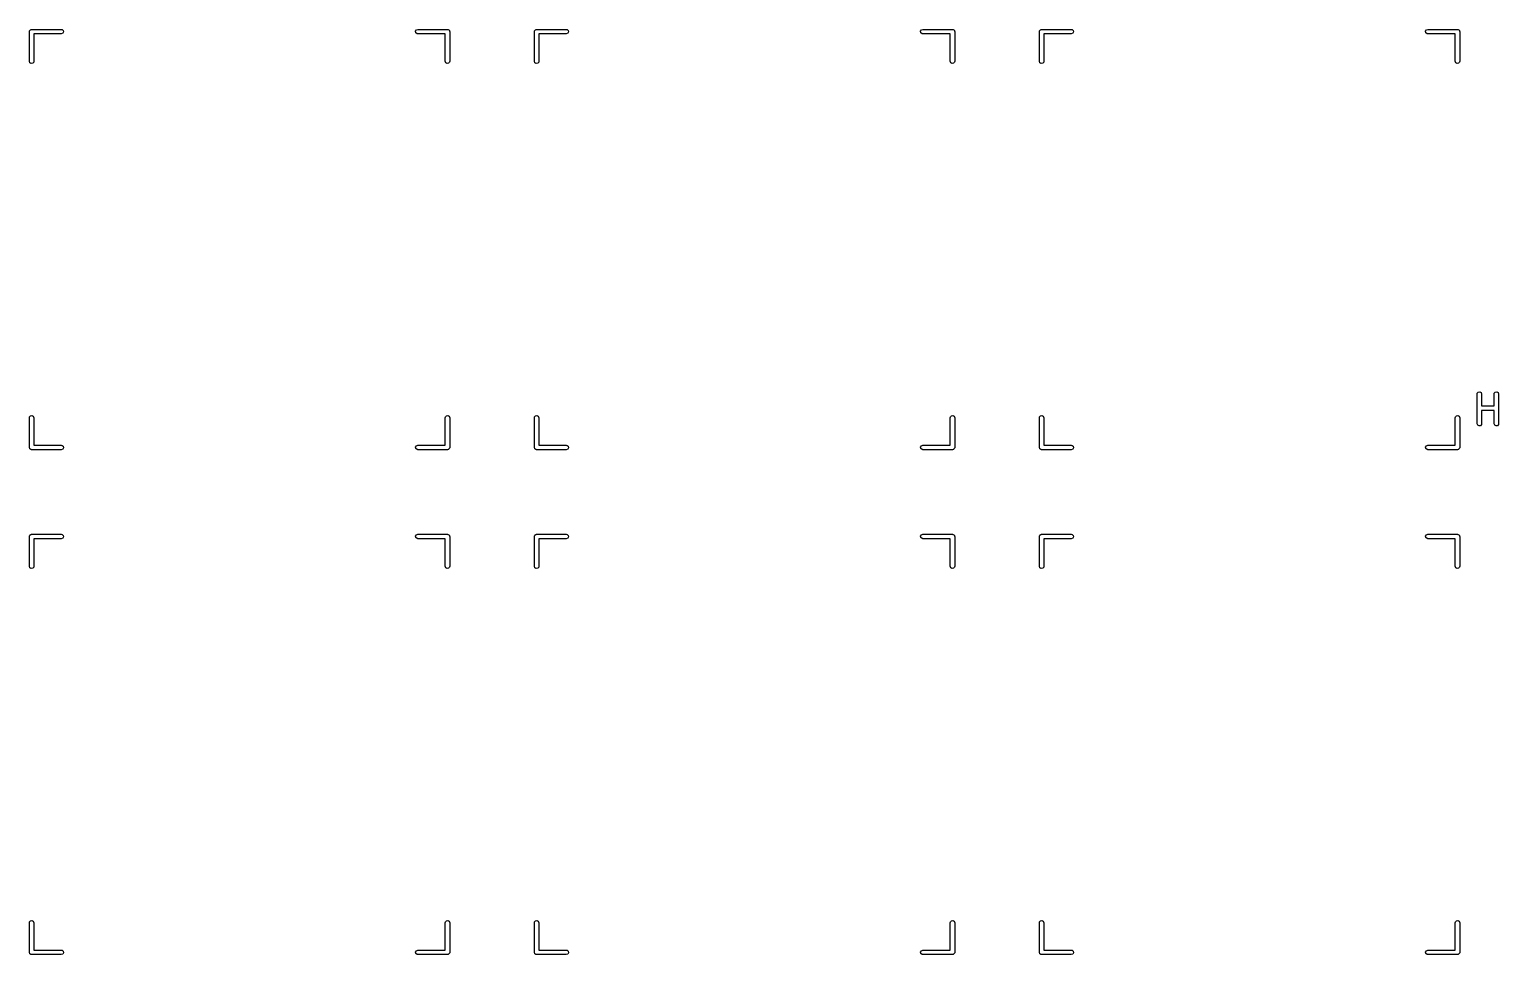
# Model space of a CAD drawing. Extents: x 2.98 to 10.9, y -3.21 to -0.64.
# Drawn here: x 7 to 8.947, y -1.868 to -0.642 of the extents above; entities that cross this region are included whole.
import ezdxf

# ---------------------------------------------------------------- set-up
doc = ezdxf.new("R2010")
doc.units = 0
doc.header["$MEASUREMENT"] = 0
doc.layers.add('BLACK', color=7, linetype='CONTINUOUS')

msp = doc.modelspace()

# ---------------------------------------------------------------- linework, layer by layer
at = {"layer": 'BLACK', "linetype": 'CONTINUOUS'}
for p, q in [((7.00067, -0.643087), (7.00105, -0.642423)), ((7.00105, -0.642423), (7.0013, -0.642332)), ((7.0013, -0.642332), (7.00147, -0.642127)), ((7.00147, -0.642127), (7.00223, -0.641994)), ((7.00223, -0.641994), (7.00295, -0.641732)), ((7.00295, -0.641732), (7.04232, -0.641732)), ((7.04232, -0.641732), (7.04333, -0.64191)), ((7.04333, -0.64191), (7.04488, -0.643208)), ((7.51185, -0.644172), (7.51286, -0.642423)), ((7.51286, -0.642423), (7.51476, -0.641732)), ((7.51476, -0.641732), (7.55413, -0.641732)), ((7.55413, -0.641732), (7.55451, -0.641799)), ((7.55451, -0.641799), (7.55464, -0.641777)), ((7.55464, -0.641777), (7.55476, -0.641842)), ((7.55476, -0.641842), (7.55514, -0.64191)), ((7.55514, -0.64191), (7.55573, -0.642403)), ((7.55573, -0.642403), (7.55639, -0.642787)), ((7.66996, -0.643087), (7.67034, -0.642423)), ((7.67034, -0.642423), (7.67059, -0.642332)), ((7.67059, -0.642332), (7.67076, -0.642127)), ((7.67076, -0.642127), (7.67152, -0.641994)), ((7.67152, -0.641994), (7.67224, -0.641732)), ((7.67224, -0.641732), (7.71161, -0.641732)), ((7.71161, -0.641732), (7.71262, -0.64191)), ((7.71262, -0.64191), (7.71417, -0.643208)), ((8.18114, -0.644172), (8.18215, -0.642423)), ((8.18215, -0.642423), (8.18405, -0.641732)), ((8.18405, -0.641732), (8.22342, -0.641732)), ((8.22342, -0.641732), (8.22381, -0.641799)), ((8.22381, -0.641799), (8.22393, -0.641777)), ((8.22393, -0.641777), (8.22405, -0.641842)), ((8.22405, -0.641842), (8.22443, -0.64191)), ((8.22443, -0.64191), (8.22502, -0.642403)), ((8.22502, -0.642403), (8.22568, -0.642787)), ((8.33925, -0.643087), (8.33963, -0.642423)), ((8.33963, -0.642423), (8.33988, -0.642332)), ((8.33988, -0.642332), (8.34005, -0.642127)), ((8.34005, -0.642127), (8.34081, -0.641994)), ((8.34081, -0.641994), (8.34153, -0.641732)), ((8.34153, -0.641732), (8.3809, -0.641732)), ((8.3809, -0.641732), (8.38191, -0.64191)), ((8.38191, -0.64191), (8.38346, -0.643208)), ((8.85043, -0.644172), (8.85144, -0.642423)), ((8.85144, -0.642423), (8.85334, -0.641732)), ((8.85334, -0.641732), (8.89271, -0.641732)), ((8.89271, -0.641732), (8.8931, -0.641799)), ((8.8931, -0.641799), (8.89323, -0.641777)), ((8.89323, -0.641777), (8.89334, -0.641842)), ((8.89334, -0.641842), (8.89372, -0.64191)), ((8.89372, -0.64191), (8.89431, -0.642403)), ((8.89431, -0.642403), (8.89497, -0.642787)), ((7, -0.644685), (7.00006, -0.644301)), ((7, -0.684055), (7, -0.644685)), ((7.00004, -0.644172), (7.00011, -0.644058)), ((7.00006, -0.644301), (7.00004, -0.644172)), ((7.00011, -0.644058), (7.00017, -0.643675)), ((7.00017, -0.643675), (7.00067, -0.643087)), ((7.04232, -0.647637), (7.0059, -0.647637)), ((7.0059, -0.647637), (7.0059, -0.684055)), ((7.04422, -0.646947), (7.04232, -0.647637)), ((7.04523, -0.645197), (7.04422, -0.646947)), ((7.04488, -0.643208), (7.04523, -0.645197)), ((7.5122, -0.646161), (7.51185, -0.644172)), ((7.51375, -0.647459), (7.5122, -0.646161)), ((7.51476, -0.647637), (7.51375, -0.647459)), ((7.55118, -0.647637), (7.51476, -0.647637)), ((7.55118, -0.684055), (7.55118, -0.647637)), ((7.55639, -0.642787), (7.55648, -0.643037)), ((7.55648, -0.643037), (7.55669, -0.643208)), ((7.55669, -0.643208), (7.55682, -0.643964)), ((7.55682, -0.643964), (7.55708, -0.644685)), ((7.55708, -0.644685), (7.55708, -0.684055)), ((7.66929, -0.644685), (7.66936, -0.644301)), ((7.66929, -0.684055), (7.66929, -0.644685)), ((7.66933, -0.644172), (7.6694, -0.644058)), ((7.66936, -0.644301), (7.66933, -0.644172)), ((7.6694, -0.644058), (7.66947, -0.643675)), ((7.66947, -0.643675), (7.66996, -0.643087)), ((7.71161, -0.647637), (7.67519, -0.647637)), ((7.67519, -0.647637), (7.67519, -0.684055)), ((7.71351, -0.646947), (7.71161, -0.647637)), ((7.71452, -0.645197), (7.71351, -0.646947)), ((7.71417, -0.643208), (7.71452, -0.645197)), ((8.18149, -0.646161), (8.18114, -0.644172)), ((8.18304, -0.647459), (8.18149, -0.646161)), ((8.18405, -0.647637), (8.18304, -0.647459)), ((8.22047, -0.647637), (8.18405, -0.647637)), ((8.22047, -0.684055), (8.22047, -0.647637)), ((8.22568, -0.642787), (8.22577, -0.643037)), ((8.22577, -0.643037), (8.22598, -0.643208)), ((8.22598, -0.643208), (8.22611, -0.643964)), ((8.22611, -0.643964), (8.22637, -0.644685)), ((8.22637, -0.644685), (8.22637, -0.684055)), ((8.33858, -0.644685), (8.33865, -0.644301)), ((8.33858, -0.684055), (8.33858, -0.644685)), ((8.33862, -0.644172), (8.33869, -0.644058)), ((8.33865, -0.644301), (8.33862, -0.644172)), ((8.33869, -0.644058), (8.33876, -0.643675)), ((8.33876, -0.643675), (8.33925, -0.643087)), ((8.3809, -0.647637), (8.34448, -0.647637)), ((8.34448, -0.647637), (8.34448, -0.684055)), ((8.3828, -0.646947), (8.3809, -0.647637)), ((8.38381, -0.645197), (8.3828, -0.646947)), ((8.38346, -0.643208), (8.38381, -0.645197)), ((8.85079, -0.646161), (8.85043, -0.644172)), ((8.85233, -0.647459), (8.85079, -0.646161)), ((8.85334, -0.647637), (8.85233, -0.647459)), ((8.88976, -0.647637), (8.85334, -0.647637)), ((8.88976, -0.684055), (8.88976, -0.647637)), ((8.89497, -0.642787), (8.89507, -0.643037)), ((8.89507, -0.643037), (8.89527, -0.643208)), ((8.89527, -0.643208), (8.8954, -0.643964)), ((8.8954, -0.643964), (8.89567, -0.644685)), ((8.89567, -0.644685), (8.89567, -0.684055)), ((7.00069, -0.685953), (7, -0.684055)), ((7.00244, -0.686963), (7.00069, -0.685953)), ((7.00443, -0.686612), (7.00244, -0.686963)), ((7.00572, -0.685065), (7.00443, -0.686612)), ((7.0059, -0.684055), (7.00572, -0.685065)), ((7.55187, -0.685953), (7.55118, -0.684055)), ((7.55362, -0.686963), (7.55187, -0.685953)), ((7.55561, -0.686612), (7.55362, -0.686963)), ((7.55691, -0.685065), (7.55561, -0.686612)), ((7.55708, -0.684055), (7.55691, -0.685065)), ((7.66998, -0.685953), (7.66929, -0.684055)), ((7.67173, -0.686963), (7.66998, -0.685953)), ((7.67372, -0.686612), (7.67173, -0.686963)), ((7.67502, -0.685065), (7.67372, -0.686612)), ((7.67519, -0.684055), (7.67502, -0.685065)), ((8.22116, -0.685953), (8.22047, -0.684055)), ((8.22291, -0.686963), (8.22116, -0.685953)), ((8.2249, -0.686612), (8.22291, -0.686963)), ((8.2262, -0.685065), (8.2249, -0.686612)), ((8.22637, -0.684055), (8.2262, -0.685065)), ((8.33927, -0.685953), (8.33858, -0.684055)), ((8.34102, -0.686963), (8.33927, -0.685953)), ((8.34301, -0.686612), (8.34102, -0.686963)), ((8.34431, -0.685065), (8.34301, -0.686612)), ((8.34448, -0.684055), (8.34431, -0.685065)), ((8.89045, -0.685953), (8.88976, -0.684055)), ((8.8922, -0.686963), (8.89045, -0.685953)), ((8.89419, -0.686612), (8.8922, -0.686963)), ((8.89549, -0.685065), (8.89419, -0.686612)), ((8.89567, -0.684055), (8.89549, -0.685065)), ((8.91882, -1.12509), (8.919, -1.12408)), ((8.91882, -1.16446), (8.91882, -1.12509)), ((8.919, -1.12408), (8.92029, -1.12254)), ((8.92029, -1.12254), (8.92228, -1.12219)), ((8.92228, -1.12219), (8.92403, -1.1232)), ((8.92403, -1.1232), (8.92472, -1.12509)), ((8.92472, -1.12509), (8.92472, -1.14089)), ((8.94132, -1.12509), (8.94149, -1.12408)), ((8.94132, -1.14089), (8.94132, -1.12509)), ((8.94149, -1.12408), (8.94279, -1.12254)), ((8.94279, -1.12254), (8.94478, -1.12219)), ((8.94478, -1.12219), (8.94653, -1.1232)), ((8.94653, -1.1232), (8.94722, -1.12509)), ((8.94722, -1.12509), (8.94722, -1.16446)), ((8.92472, -1.14089), (8.94132, -1.14089)), ((8.94132, -1.14679), (8.92472, -1.14679)), ((8.92472, -1.14679), (8.92472, -1.16446)), ((8.94132, -1.16446), (8.94132, -1.14679)), ((7, -1.1565), (7.00017, -1.15549)), ((7, -1.19587), (7, -1.1565)), ((7.00017, -1.15549), (7.00147, -1.15394)), ((7.00147, -1.15394), (7.00346, -1.15359)), ((7.00346, -1.15359), (7.00521, -1.1546)), ((7.00521, -1.1546), (7.0059, -1.1565)), ((7.0059, -1.1565), (7.0059, -1.19291)), ((7.55118, -1.1565), (7.55136, -1.15549)), ((7.55118, -1.19291), (7.55118, -1.1565)), ((7.55136, -1.15549), (7.55265, -1.15394)), ((7.55265, -1.15394), (7.55464, -1.15359)), ((7.55464, -1.15359), (7.55639, -1.1546)), ((7.55639, -1.1546), (7.55708, -1.1565)), ((7.55708, -1.1565), (7.55708, -1.19587)), ((7.66929, -1.1565), (7.66947, -1.15549)), ((7.66929, -1.19587), (7.66929, -1.1565)), ((7.66947, -1.15549), (7.67076, -1.15394)), ((7.67076, -1.15394), (7.67275, -1.15359)), ((7.67275, -1.15359), (7.6745, -1.1546)), ((7.6745, -1.1546), (7.67519, -1.1565)), ((7.67519, -1.1565), (7.67519, -1.19291)), ((8.22047, -1.1565), (8.22065, -1.15549)), ((8.22047, -1.19291), (8.22047, -1.1565)), ((8.22065, -1.15549), (8.22195, -1.15394)), ((8.22195, -1.15394), (8.22393, -1.15359)), ((8.22393, -1.15359), (8.22568, -1.1546)), ((8.22568, -1.1546), (8.22637, -1.1565)), ((8.22637, -1.1565), (8.22637, -1.19587)), ((8.33858, -1.1565), (8.33876, -1.15549)), ((8.33858, -1.19587), (8.33858, -1.1565)), ((8.33876, -1.15549), (8.34005, -1.15394)), ((8.34005, -1.15394), (8.34204, -1.15359)), ((8.34204, -1.15359), (8.34379, -1.1546)), ((8.34379, -1.1546), (8.34448, -1.1565)), ((8.34448, -1.1565), (8.34448, -1.19291)), ((8.88976, -1.1565), (8.88994, -1.15549)), ((8.88976, -1.19291), (8.88976, -1.1565)), ((8.88994, -1.15549), (8.89124, -1.15394)), ((8.89124, -1.15394), (8.89323, -1.15359)), ((8.89323, -1.15359), (8.89497, -1.1546)), ((8.89497, -1.1546), (8.89567, -1.1565)), ((8.89567, -1.1565), (8.89567, -1.19587)), ((8.91951, -1.16636), (8.91882, -1.16446)), ((8.92126, -1.16737), (8.91951, -1.16636)), ((8.92325, -1.16702), (8.92126, -1.16737)), ((8.92455, -1.16547), (8.92325, -1.16702)), ((8.92472, -1.16446), (8.92455, -1.16547)), ((8.94201, -1.16636), (8.94132, -1.16446)), ((8.94376, -1.16737), (8.94201, -1.16636)), ((8.94574, -1.16702), (8.94376, -1.16737)), ((8.94704, -1.16547), (8.94574, -1.16702)), ((8.94722, -1.16446), (8.94704, -1.16547)), ((7.00026, -1.19659), (7, -1.19587)), ((7.00039, -1.19734), (7.00026, -1.19659)), ((7.0006, -1.19751), (7.00039, -1.19734)), ((7.00069, -1.19776), (7.0006, -1.19751)), ((7.00135, -1.19815), (7.00069, -1.19776)), ((7.00194, -1.19864), (7.00135, -1.19815)), ((7.00232, -1.19871), (7.00194, -1.19864)), ((7.00244, -1.19877), (7.00232, -1.19871)), ((7.00257, -1.19875), (7.00244, -1.19877)), ((7.00295, -1.19882), (7.00257, -1.19875)), ((7.04232, -1.19882), (7.00295, -1.19882)), ((7.0059, -1.19291), (7.04232, -1.19291)), ((7.04232, -1.19291), (7.04333, -1.19309)), ((7.04422, -1.19813), (7.04232, -1.19882)), ((7.04333, -1.19309), (7.04488, -1.19439)), ((7.04523, -1.19638), (7.04422, -1.19813)), ((7.04488, -1.19439), (7.04523, -1.19638)), ((7.51185, -1.19535), (7.51286, -1.1936)), ((7.5122, -1.19734), (7.51185, -1.19535)), ((7.51375, -1.19864), (7.5122, -1.19734)), ((7.51286, -1.1936), (7.51476, -1.19291)), ((7.51476, -1.19882), (7.51375, -1.19864)), ((7.51476, -1.19291), (7.55118, -1.19291)), ((7.55413, -1.19882), (7.51476, -1.19882)), ((7.55485, -1.19856), (7.55413, -1.19882)), ((7.55561, -1.19842), (7.55485, -1.19856)), ((7.55578, -1.19822), (7.55561, -1.19842)), ((7.55603, -1.19813), (7.55578, -1.19822)), ((7.55641, -1.19746), (7.55603, -1.19813)), ((7.55691, -1.19688), (7.55641, -1.19746)), ((7.55697, -1.19649), (7.55691, -1.19688)), ((7.55704, -1.19638), (7.55697, -1.19649)), ((7.55708, -1.19587), (7.55702, -1.19625)), ((7.55702, -1.19625), (7.55704, -1.19638)), ((7.66955, -1.19659), (7.66929, -1.19587)), ((7.66968, -1.19734), (7.66955, -1.19659)), ((7.66989, -1.19751), (7.66968, -1.19734)), ((7.66998, -1.19776), (7.66989, -1.19751)), ((7.67064, -1.19815), (7.66998, -1.19776)), ((7.67123, -1.19864), (7.67064, -1.19815)), ((7.67161, -1.19871), (7.67123, -1.19864)), ((7.67173, -1.19877), (7.67161, -1.19871)), ((7.67186, -1.19875), (7.67173, -1.19877)), ((7.67224, -1.19882), (7.67186, -1.19875)), ((7.71161, -1.19882), (7.67224, -1.19882)), ((7.67519, -1.19291), (7.71161, -1.19291)), ((7.71161, -1.19291), (7.71262, -1.19309)), ((7.71351, -1.19813), (7.71161, -1.19882)), ((7.71262, -1.19309), (7.71417, -1.19439)), ((7.71452, -1.19638), (7.71351, -1.19813)), ((7.71417, -1.19439), (7.71452, -1.19638)), ((8.18114, -1.19535), (8.18215, -1.1936)), ((8.18149, -1.19734), (8.18114, -1.19535)), ((8.18304, -1.19864), (8.18149, -1.19734)), ((8.18215, -1.1936), (8.18405, -1.19291)), ((8.18405, -1.19882), (8.18304, -1.19864)), ((8.18405, -1.19291), (8.22047, -1.19291)), ((8.22342, -1.19882), (8.18405, -1.19882)), ((8.22414, -1.19856), (8.22342, -1.19882)), ((8.2249, -1.19842), (8.22414, -1.19856)), ((8.22507, -1.19822), (8.2249, -1.19842)), ((8.22532, -1.19813), (8.22507, -1.19822)), ((8.2257, -1.19746), (8.22532, -1.19813)), ((8.2262, -1.19688), (8.2257, -1.19746)), ((8.22626, -1.19649), (8.2262, -1.19688)), ((8.22633, -1.19638), (8.22626, -1.19649)), ((8.22637, -1.19587), (8.22631, -1.19625)), ((8.22631, -1.19625), (8.22633, -1.19638)), ((8.33884, -1.19659), (8.33858, -1.19587)), ((8.33897, -1.19734), (8.33884, -1.19659)), ((8.33918, -1.19751), (8.33897, -1.19734)), ((8.33927, -1.19776), (8.33918, -1.19751)), ((8.33993, -1.19815), (8.33927, -1.19776)), ((8.34052, -1.19864), (8.33993, -1.19815)), ((8.3409, -1.19871), (8.34052, -1.19864)), ((8.34102, -1.19877), (8.3409, -1.19871)), ((8.34115, -1.19875), (8.34102, -1.19877)), ((8.34153, -1.19882), (8.34115, -1.19875)), ((8.3809, -1.19882), (8.34153, -1.19882)), ((8.34448, -1.19291), (8.3809, -1.19291)), ((8.3809, -1.19291), (8.38191, -1.19309)), ((8.3828, -1.19813), (8.3809, -1.19882)), ((8.38191, -1.19309), (8.38346, -1.19439)), ((8.38381, -1.19638), (8.3828, -1.19813)), ((8.38346, -1.19439), (8.38381, -1.19638)), ((8.85043, -1.19535), (8.85144, -1.1936)), ((8.85079, -1.19734), (8.85043, -1.19535)), ((8.85233, -1.19864), (8.85079, -1.19734)), ((8.85144, -1.1936), (8.85334, -1.19291)), ((8.85334, -1.19882), (8.85233, -1.19864)), ((8.85334, -1.19291), (8.88976, -1.19291)), ((8.89271, -1.19882), (8.85334, -1.19882)), ((8.89343, -1.19856), (8.89271, -1.19882)), ((8.89419, -1.19842), (8.89343, -1.19856)), ((8.89436, -1.19822), (8.89419, -1.19842)), ((8.89461, -1.19813), (8.89436, -1.19822)), ((8.89499, -1.19746), (8.89461, -1.19813)), ((8.89549, -1.19688), (8.89499, -1.19746)), ((8.89555, -1.19649), (8.89549, -1.19688)), ((8.89562, -1.19638), (8.89555, -1.19649)), ((8.89567, -1.19587), (8.8956, -1.19625)), ((8.8956, -1.19625), (8.89562, -1.19638)), ((7, -1.31398), (7.00006, -1.31359)), ((7, -1.35335), (7, -1.31398)), ((7.00004, -1.31346), (7.00011, -1.31335)), ((7.00006, -1.31359), (7.00004, -1.31346)), ((7.00011, -1.31335), (7.00017, -1.31297)), ((7.00017, -1.31297), (7.00067, -1.31238)), ((7.00067, -1.31238), (7.00105, -1.31171)), ((7.00105, -1.31171), (7.0013, -1.31162)), ((7.0013, -1.31162), (7.00147, -1.31142)), ((7.00147, -1.31142), (7.00223, -1.31129)), ((7.00223, -1.31129), (7.00295, -1.31102)), ((7.00295, -1.31102), (7.04232, -1.31102)), ((7.04232, -1.31693), (7.0059, -1.31693)), ((7.0059, -1.31693), (7.0059, -1.35335)), ((7.04232, -1.31102), (7.04333, -1.3112)), ((7.04422, -1.31624), (7.04232, -1.31693)), ((7.04333, -1.3112), (7.04488, -1.3125)), ((7.04523, -1.31449), (7.04422, -1.31624)), ((7.04488, -1.3125), (7.04523, -1.31449)), ((7.51185, -1.31346), (7.51286, -1.31171)), ((7.5122, -1.31545), (7.51185, -1.31346)), ((7.51375, -1.31675), (7.5122, -1.31545)), ((7.51286, -1.31171), (7.51476, -1.31102)), ((7.51476, -1.31693), (7.51375, -1.31675)), ((7.51476, -1.31102), (7.55413, -1.31102)), ((7.55118, -1.31693), (7.51476, -1.31693)), ((7.55118, -1.35335), (7.55118, -1.31693)), ((7.55413, -1.31102), (7.55451, -1.31109)), ((7.55451, -1.31109), (7.55464, -1.31107)), ((7.55464, -1.31107), (7.55476, -1.31113)), ((7.55476, -1.31113), (7.55514, -1.3112)), ((7.55514, -1.3112), (7.55573, -1.31169)), ((7.55573, -1.31169), (7.55639, -1.31208)), ((7.55639, -1.31208), (7.55648, -1.31233)), ((7.55648, -1.31233), (7.55669, -1.3125)), ((7.55669, -1.3125), (7.55682, -1.31325)), ((7.55682, -1.31325), (7.55708, -1.31398)), ((7.55708, -1.31398), (7.55708, -1.35335)), ((7.66929, -1.31398), (7.66936, -1.31359)), ((7.66929, -1.35335), (7.66929, -1.31398)), ((7.66933, -1.31346), (7.6694, -1.31335)), ((7.66936, -1.31359), (7.66933, -1.31346)), ((7.6694, -1.31335), (7.66947, -1.31297)), ((7.66947, -1.31297), (7.66996, -1.31238)), ((7.66996, -1.31238), (7.67034, -1.31171)), ((7.67034, -1.31171), (7.67059, -1.31162)), ((7.67059, -1.31162), (7.67076, -1.31142)), ((7.67076, -1.31142), (7.67152, -1.31129)), ((7.67152, -1.31129), (7.67224, -1.31102)), ((7.67224, -1.31102), (7.71161, -1.31102)), ((7.71161, -1.31693), (7.67519, -1.31693)), ((7.67519, -1.31693), (7.67519, -1.35335)), ((7.71161, -1.31102), (7.71262, -1.3112)), ((7.71351, -1.31624), (7.71161, -1.31693)), ((7.71262, -1.3112), (7.71417, -1.3125)), ((7.71452, -1.31449), (7.71351, -1.31624)), ((7.71417, -1.3125), (7.71452, -1.31449)), ((8.18114, -1.31346), (8.18215, -1.31171)), ((8.18149, -1.31545), (8.18114, -1.31346)), ((8.18304, -1.31675), (8.18149, -1.31545)), ((8.18215, -1.31171), (8.18405, -1.31102)), ((8.18405, -1.31693), (8.18304, -1.31675)), ((8.18405, -1.31102), (8.22342, -1.31102)), ((8.22047, -1.31693), (8.18405, -1.31693)), ((8.22047, -1.35335), (8.22047, -1.31693)), ((8.22342, -1.31102), (8.22381, -1.31109)), ((8.22381, -1.31109), (8.22393, -1.31107)), ((8.22393, -1.31107), (8.22405, -1.31113)), ((8.22405, -1.31113), (8.22443, -1.3112)), ((8.22443, -1.3112), (8.22502, -1.31169)), ((8.22502, -1.31169), (8.22568, -1.31208)), ((8.22568, -1.31208), (8.22577, -1.31233)), ((8.22577, -1.31233), (8.22598, -1.3125)), ((8.22598, -1.3125), (8.22611, -1.31325)), ((8.22611, -1.31325), (8.22637, -1.31398)), ((8.22637, -1.31398), (8.22637, -1.35335)), ((8.33858, -1.31398), (8.33865, -1.31359)), ((8.33858, -1.35335), (8.33858, -1.31398)), ((8.33862, -1.31346), (8.33869, -1.31335)), ((8.33865, -1.31359), (8.33862, -1.31346)), ((8.33869, -1.31335), (8.33876, -1.31297)), ((8.33876, -1.31297), (8.33925, -1.31238)), ((8.33925, -1.31238), (8.33963, -1.31171)), ((8.33963, -1.31171), (8.33988, -1.31162)), ((8.33988, -1.31162), (8.34005, -1.31142)), ((8.34005, -1.31142), (8.34081, -1.31129)), ((8.34081, -1.31129), (8.34153, -1.31102)), ((8.34153, -1.31102), (8.3809, -1.31102)), ((8.3809, -1.31693), (8.34448, -1.31693)), ((8.34448, -1.31693), (8.34448, -1.35335)), ((8.3809, -1.31102), (8.38191, -1.3112)), ((8.3828, -1.31624), (8.3809, -1.31693)), ((8.38191, -1.3112), (8.38346, -1.3125)), ((8.38381, -1.31449), (8.3828, -1.31624)), ((8.38346, -1.3125), (8.38381, -1.31449)), ((8.85043, -1.31346), (8.85144, -1.31171)), ((8.85079, -1.31545), (8.85043, -1.31346)), ((8.85233, -1.31675), (8.85079, -1.31545)), ((8.85144, -1.31171), (8.85334, -1.31102)), ((8.85334, -1.31693), (8.85233, -1.31675)), ((8.85334, -1.31102), (8.89271, -1.31102)), ((8.88976, -1.31693), (8.85334, -1.31693)), ((8.88976, -1.35335), (8.88976, -1.31693)), ((8.89271, -1.31102), (8.8931, -1.31109)), ((8.8931, -1.31109), (8.89323, -1.31107)), ((8.89323, -1.31107), (8.89334, -1.31113)), ((8.89334, -1.31113), (8.89372, -1.3112)), ((8.89372, -1.3112), (8.89431, -1.31169)), ((8.89431, -1.31169), (8.89497, -1.31208)), ((8.89497, -1.31208), (8.89507, -1.31233)), ((8.89507, -1.31233), (8.89527, -1.3125)), ((8.89527, -1.3125), (8.8954, -1.31325)), ((8.8954, -1.31325), (8.89567, -1.31398)), ((8.89567, -1.31398), (8.89567, -1.35335)), ((7.00069, -1.35524), (7, -1.35335)), ((7.00244, -1.35625), (7.00069, -1.35524)), ((7.00443, -1.3559), (7.00244, -1.35625)), ((7.00572, -1.35436), (7.00443, -1.3559)), ((7.0059, -1.35335), (7.00572, -1.35436)), ((7.55187, -1.35524), (7.55118, -1.35335)), ((7.55362, -1.35625), (7.55187, -1.35524)), ((7.55561, -1.3559), (7.55362, -1.35625)), ((7.55691, -1.35436), (7.55561, -1.3559)), ((7.55708, -1.35335), (7.55691, -1.35436)), ((7.66998, -1.35524), (7.66929, -1.35335)), ((7.67173, -1.35625), (7.66998, -1.35524)), ((7.67372, -1.3559), (7.67173, -1.35625)), ((7.67502, -1.35436), (7.67372, -1.3559)), ((7.67519, -1.35335), (7.67502, -1.35436)), ((8.22116, -1.35524), (8.22047, -1.35335)), ((8.22291, -1.35625), (8.22116, -1.35524)), ((8.2249, -1.3559), (8.22291, -1.35625)), ((8.2262, -1.35436), (8.2249, -1.3559)), ((8.22637, -1.35335), (8.2262, -1.35436)), ((8.33927, -1.35524), (8.33858, -1.35335)), ((8.34102, -1.35625), (8.33927, -1.35524)), ((8.34301, -1.3559), (8.34102, -1.35625)), ((8.34431, -1.35436), (8.34301, -1.3559)), ((8.34448, -1.35335), (8.34431, -1.35436)), ((8.89045, -1.35524), (8.88976, -1.35335)), ((8.8922, -1.35625), (8.89045, -1.35524)), ((8.89419, -1.3559), (8.8922, -1.35625)), ((8.89549, -1.35436), (8.89419, -1.3559)), ((8.89567, -1.35335), (8.89549, -1.35436)), ((7, -1.82579), (7.00017, -1.82478)), ((7, -1.86516), (7, -1.82579)), ((7.00017, -1.82478), (7.00147, -1.82323)), ((7.00147, -1.82323), (7.00346, -1.82288)), ((7.00346, -1.82288), (7.00521, -1.82389)), ((7.00521, -1.82389), (7.0059, -1.82579)), ((7.0059, -1.82579), (7.0059, -1.8622)), ((7.55118, -1.82579), (7.55136, -1.82478)), ((7.55118, -1.8622), (7.55118, -1.82579)), ((7.55136, -1.82478), (7.55265, -1.82323)), ((7.55265, -1.82323), (7.55464, -1.82288)), ((7.55464, -1.82288), (7.55639, -1.82389)), ((7.55639, -1.82389), (7.55708, -1.82579)), ((7.55708, -1.82579), (7.55708, -1.86516)), ((7.66929, -1.82579), (7.66947, -1.82478)), ((7.66929, -1.86516), (7.66929, -1.82579)), ((7.66947, -1.82478), (7.67076, -1.82323)), ((7.67076, -1.82323), (7.67275, -1.82288)), ((7.67275, -1.82288), (7.6745, -1.82389)), ((7.6745, -1.82389), (7.67519, -1.82579)), ((7.67519, -1.82579), (7.67519, -1.8622)), ((8.22047, -1.82579), (8.22065, -1.82478)), ((8.22047, -1.8622), (8.22047, -1.82579)), ((8.22065, -1.82478), (8.22195, -1.82323)), ((8.22195, -1.82323), (8.22393, -1.82288)), ((8.22393, -1.82288), (8.22568, -1.82389)), ((8.22568, -1.82389), (8.22637, -1.82579)), ((8.22637, -1.82579), (8.22637, -1.86516)), ((8.33858, -1.82579), (8.33876, -1.82478)), ((8.33858, -1.86516), (8.33858, -1.82579)), ((8.33876, -1.82478), (8.34005, -1.82323)), ((8.34005, -1.82323), (8.34204, -1.82288)), ((8.34204, -1.82288), (8.34379, -1.82389)), ((8.34379, -1.82389), (8.34448, -1.82579)), ((8.34448, -1.82579), (8.34448, -1.8622)), ((8.88976, -1.82579), (8.88994, -1.82478)), ((8.88976, -1.8622), (8.88976, -1.82579)), ((8.88994, -1.82478), (8.89124, -1.82323)), ((8.89124, -1.82323), (8.89323, -1.82288)), ((8.89323, -1.82288), (8.89497, -1.82389)), ((8.89497, -1.82389), (8.89567, -1.82579)), ((8.89567, -1.82579), (8.89567, -1.86516)), ((7.00026, -1.86588), (7, -1.86516)), ((7.00039, -1.86663), (7.00026, -1.86588)), ((7.0006, -1.8668), (7.00039, -1.86663)), ((7.00069, -1.86705), (7.0006, -1.8668)), ((7.00135, -1.86744), (7.00069, -1.86705)), ((7.00194, -1.86793), (7.00135, -1.86744)), ((7.00232, -1.868), (7.00194, -1.86793)), ((7.00244, -1.86806), (7.00232, -1.868)), ((7.00257, -1.86804), (7.00244, -1.86806)), ((7.00295, -1.86811), (7.00257, -1.86804)), ((7.04232, -1.86811), (7.00295, -1.86811)), ((7.0059, -1.8622), (7.04232, -1.8622)), ((7.04232, -1.8622), (7.04333, -1.86238)), ((7.04422, -1.86742), (7.04232, -1.86811)), ((7.04333, -1.86238), (7.04488, -1.86368)), ((7.04523, -1.86567), (7.04422, -1.86742)), ((7.04488, -1.86368), (7.04523, -1.86567)), ((7.51185, -1.86464), (7.51286, -1.86289)), ((7.5122, -1.86663), (7.51185, -1.86464)), ((7.51375, -1.86793), (7.5122, -1.86663)), ((7.51286, -1.86289), (7.51476, -1.8622)), ((7.51476, -1.86811), (7.51375, -1.86793)), ((7.51476, -1.8622), (7.55118, -1.8622)), ((7.55413, -1.86811), (7.51476, -1.86811)), ((7.55485, -1.86785), (7.55413, -1.86811)), ((7.55561, -1.86771), (7.55485, -1.86785)), ((7.55578, -1.86751), (7.55561, -1.86771)), ((7.55603, -1.86742), (7.55578, -1.86751)), ((7.55641, -1.86675), (7.55603, -1.86742)), ((7.55691, -1.86617), (7.55641, -1.86675)), ((7.55697, -1.86578), (7.55691, -1.86617)), ((7.55704, -1.86567), (7.55697, -1.86578)), ((7.55708, -1.86516), (7.55702, -1.86554)), ((7.55702, -1.86554), (7.55704, -1.86567)), ((7.66955, -1.86588), (7.66929, -1.86516)), ((7.66968, -1.86663), (7.66955, -1.86588)), ((7.66989, -1.8668), (7.66968, -1.86663)), ((7.66998, -1.86705), (7.66989, -1.8668)), ((7.67064, -1.86744), (7.66998, -1.86705)), ((7.67123, -1.86793), (7.67064, -1.86744)), ((7.67161, -1.868), (7.67123, -1.86793)), ((7.67173, -1.86806), (7.67161, -1.868)), ((7.67186, -1.86804), (7.67173, -1.86806)), ((7.67224, -1.86811), (7.67186, -1.86804)), ((7.71161, -1.86811), (7.67224, -1.86811)), ((7.67519, -1.8622), (7.71161, -1.8622)), ((7.71161, -1.8622), (7.71262, -1.86238)), ((7.71351, -1.86742), (7.71161, -1.86811)), ((7.71262, -1.86238), (7.71417, -1.86368)), ((7.71452, -1.86567), (7.71351, -1.86742)), ((7.71417, -1.86368), (7.71452, -1.86567)), ((8.18114, -1.86464), (8.18215, -1.86289)), ((8.18149, -1.86663), (8.18114, -1.86464)), ((8.18304, -1.86793), (8.18149, -1.86663)), ((8.18215, -1.86289), (8.18405, -1.8622)), ((8.18405, -1.86811), (8.18304, -1.86793)), ((8.18405, -1.8622), (8.22047, -1.8622)), ((8.22342, -1.86811), (8.18405, -1.86811)), ((8.22414, -1.86785), (8.22342, -1.86811)), ((8.2249, -1.86771), (8.22414, -1.86785)), ((8.22507, -1.86751), (8.2249, -1.86771)), ((8.22532, -1.86742), (8.22507, -1.86751)), ((8.2257, -1.86675), (8.22532, -1.86742)), ((8.2262, -1.86617), (8.2257, -1.86675)), ((8.22626, -1.86578), (8.2262, -1.86617)), ((8.22633, -1.86567), (8.22626, -1.86578)), ((8.22637, -1.86516), (8.22631, -1.86554)), ((8.22631, -1.86554), (8.22633, -1.86567)), ((8.33884, -1.86588), (8.33858, -1.86516)), ((8.33897, -1.86663), (8.33884, -1.86588)), ((8.33918, -1.8668), (8.33897, -1.86663)), ((8.33927, -1.86705), (8.33918, -1.8668)), ((8.33993, -1.86744), (8.33927, -1.86705)), ((8.34052, -1.86793), (8.33993, -1.86744)), ((8.3409, -1.868), (8.34052, -1.86793)), ((8.34102, -1.86806), (8.3409, -1.868)), ((8.34115, -1.86804), (8.34102, -1.86806)), ((8.34153, -1.86811), (8.34115, -1.86804)), ((8.3809, -1.86811), (8.34153, -1.86811)), ((8.34448, -1.8622), (8.3809, -1.8622)), ((8.3809, -1.8622), (8.38191, -1.86238)), ((8.3828, -1.86742), (8.3809, -1.86811)), ((8.38191, -1.86238), (8.38346, -1.86368)), ((8.38381, -1.86567), (8.3828, -1.86742)), ((8.38346, -1.86368), (8.38381, -1.86567)), ((8.85043, -1.86464), (8.85144, -1.86289)), ((8.85079, -1.86663), (8.85043, -1.86464)), ((8.85233, -1.86793), (8.85079, -1.86663)), ((8.85144, -1.86289), (8.85334, -1.8622)), ((8.85334, -1.86811), (8.85233, -1.86793)), ((8.85334, -1.8622), (8.88976, -1.8622)), ((8.89271, -1.86811), (8.85334, -1.86811)), ((8.89343, -1.86785), (8.89271, -1.86811)), ((8.89419, -1.86771), (8.89343, -1.86785)), ((8.89436, -1.86751), (8.89419, -1.86771)), ((8.89461, -1.86742), (8.89436, -1.86751)), ((8.89499, -1.86675), (8.89461, -1.86742)), ((8.89549, -1.86617), (8.89499, -1.86675)), ((8.89555, -1.86578), (8.89549, -1.86617)), ((8.89562, -1.86567), (8.89555, -1.86578)), ((8.89567, -1.86516), (8.8956, -1.86554)), ((8.8956, -1.86554), (8.89562, -1.86567))]:
    msp.add_line(p, q, dxfattribs=at)

doc.saveas('drawing.dxf')
